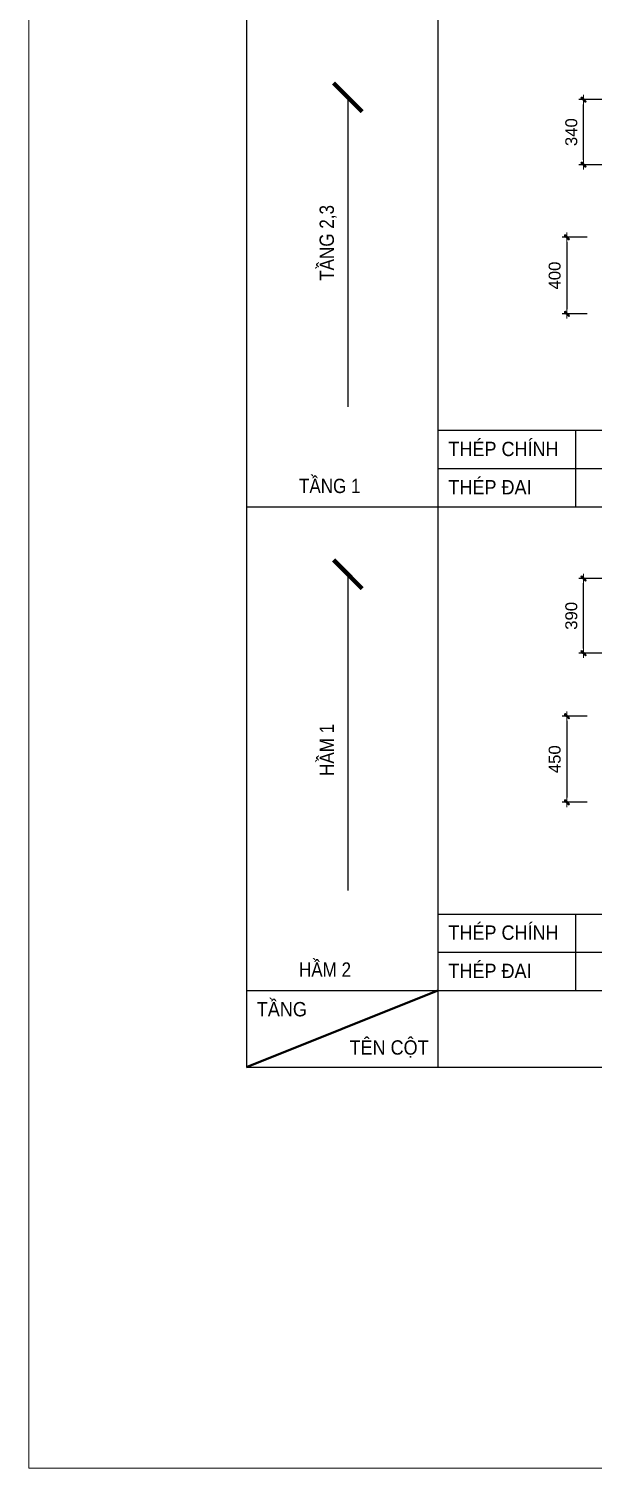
# Model space of a CAD drawing. Header units: millimetres. Extents: x -146909 to 4830753, y -683702 to -336947.
# Drawn here: x 4748595 to 4751548, y -448762 to -441240 of the extents above; entities that cross this region are included whole.
import ezdxf
from ezdxf.enums import TextEntityAlignment as Align

# ---------------------------------------------------------------- set-up
doc = ezdxf.new("R2010")
doc.units = ezdxf.units.MM
doc.header["$MEASUREMENT"] = 0
doc.layers.get('0').update_dxf_attribs({"lineweight": 9})
doc.layers.get('Defpoints').update_dxf_attribs({"color": 10, "lineweight": 0})
for name, color, linetype, lineweight in [('CDAI', 3, 'Continuous', 40), ('chunho.q', 1, 'Continuous', 13), ('DBAO', 2, 'Continuous', 13), ('KTH', 154, 'Continuous', 9), ('STICK', 1, 'Continuous', 9)]:
    doc.layers.add(name, color=color, linetype=linetype, lineweight=lineweight)
for name, color, linetype in [('DM', 1, 'Continuous'), ('TBL', 1, 'Continuous'), ('TX', 214, 'Continuous')]:
    doc.layers.add(name, color=color, linetype=linetype)
doc.styles.add('arial', font='arial.ttf', dxfattribs={"width": 0.85})
doc.styles.add('TTP-HelCon', font='arial.ttf')
doc.dimstyles.new('TTP-25', dxfattribs={"dimscale": 25, "dimtxt": 2.5, "dimasz": 1, "dimexe": 1, "dimexo": 1, "dimgap": 0.09, "dimtad": 0, "dimdec": 4, "dimrnd": 10, "dimzin": 9, "dimdsep": 46, "dimtxsty": 'TTP-HelCon', "dimblk": 'Stick', "dimcen": 0.09, "dimdle": 1.5, "dimclrd": 256, "dimclre": 256, "dimclrt": 1, "dimadec": 0, "dimazin": 0, "dimtfac": 1, "dimtdec": 4, "dimtmove": 0, "dimatfit": 3, "dimldrblk": 'ARCHTICK', "dimfxl": 1, "dimtvp": 1, "dimtolj": 1, "dimtzin": 0, "dimarcsym": 0})
doc.dimstyles.new('TTP-50', dxfattribs={"dimscale": 50, "dimtxt": 2.5, "dimasz": 1, "dimexe": 1, "dimexo": 1, "dimgap": 0.09, "dimtad": 0, "dimdec": 4, "dimzin": 9, "dimdsep": 46, "dimtxsty": 'arial', "dimblk": 'Stick', "dimcen": 0.09, "dimdle": 1.5, "dimclrd": 256, "dimclre": 256, "dimclrt": 1, "dimadec": 0, "dimazin": 0, "dimtfac": 1, "dimtdec": 4, "dimtmove": 0, "dimatfit": 3, "dimldrblk": 'ARCHTICK', "dimfxl": 1, "dimtvp": 1, "dimtolj": 1, "dimtzin": 0, "dimarcsym": 0})

# ---------------------------------------------------------------- blocks, each defined once
blk = doc.blocks.new('Stick')
at = {"layer": 'STICK'}
h = blk.add_hatch(color=256, dxfattribs=at)
edge = h.paths.add_edge_path()
edge.add_line((0.3, 0.5), (-0.5, -0.3))
edge.add_arc((-0.4, -0.4), 0.141, 135, 315)
edge.add_line((-0.3, -0.5), (0.5, 0.3))
edge.add_arc((0.4, 0.4), 0.141, 315, 495)
blk.add_line((1, 0), (-1, 0), dxfattribs=at)
blk.add_lwpolyline([(0.3, 0.5), (-0.5, -0.3, 1), (-0.3, -0.5), (0.5, 0.3, 1), (0.3, 0.5, 1)], format="xyb", dxfattribs=at)
blk = doc.blocks.new('*D1585')
at = {"layer": 'Defpoints', "color": 0, "transparency": 16777216}
for p in [(4751497.2, -444112.8), (4751680.7, -444112.8), (4751680.7, -444502.8)]:
    blk.add_point(p, dxfattribs=at)
at = {"layer": 'KTH', "lineweight": -2, "transparency": 16777216}
for p, q in [((4751655.7, -444112.8), (4751472.2, -444112.8)), ((4751497.2, -444477.8), (4751497.2, -444137.8)), ((4751655.7, -444502.8), (4751472.2, -444502.8))]:
    blk.add_line(p, q, dxfattribs=at)
at = {"layer": 'KTH', "lineweight": -2, "transparency": 16777216, "xscale": 25, "yscale": 25, "zscale": 25}
for p, rotation in [((4751497.2, -444112.8), 90), ((4751497.2, -444502.8), 270)]:
    blk.add_blockref('Stick', p, dxfattribs=dict(at, rotation=rotation))
at = {"layer": 'KTH', "color": 1, "transparency": 16777216, "insert": (4751433.3, -444307.8), "char_height": 62.5, "attachment_point": 5, "rotation": 90, "style": 'TTP-HelCon'}
blk.add_mtext('\\A1;390', dxfattribs=at)
blk = doc.blocks.new('_ArchTick')
at = {"color": 0, "linetype": 'ByBlock', "const_width": 0.15}
blk.add_lwpolyline([(-0.5, -0.5), (0.5, 0.5)], dxfattribs=at)
blk = doc.blocks.new('*D1591')
at = {"layer": 'Defpoints', "color": 0, "transparency": 16777216}
for p in [(4751540.5, -444832.1), (4751410.1, -445282.1), (4751540.5, -445282.1)]:
    blk.add_point(p, dxfattribs=at)
at = {"layer": 'KTH', "lineweight": -2, "transparency": 16777216}
for p, q in [((4751515.5, -444832.1), (4751385.1, -444832.1)), ((4751410.1, -444857.1), (4751410.1, -445257.1)), ((4751515.5, -445282.1), (4751385.1, -445282.1))]:
    blk.add_line(p, q, dxfattribs=at)
at = {"layer": 'KTH', "lineweight": -2, "transparency": 16777216, "xscale": 25, "yscale": 25, "zscale": 25}
for p, rotation in [((4751410.1, -444832.1), 90), ((4751410.1, -445282.1), 270)]:
    blk.add_blockref('Stick', p, dxfattribs=dict(at, rotation=rotation))
at = {"layer": 'KTH', "color": 1, "transparency": 16777216, "insert": (4751346.2, -445057.1), "char_height": 62.5, "attachment_point": 5, "rotation": 90, "style": 'TTP-HelCon'}
blk.add_mtext('\\A1;450', dxfattribs=at)
blk = doc.blocks.new('*D1576')
at = {"layer": 'Defpoints', "color": 0, "transparency": 16777216}
for p in [(4751497.2, -441610.1), (4751680.7, -441610.1), (4751680.7, -441950.1)]:
    blk.add_point(p, dxfattribs=at)
at = {"layer": 'KTH', "lineweight": -2, "transparency": 16777216}
for p, q in [((4751655.7, -441610.1), (4751472.2, -441610.1)), ((4751497.2, -441925.1), (4751497.2, -441635.1)), ((4751655.7, -441950.1), (4751472.2, -441950.1))]:
    blk.add_line(p, q, dxfattribs=at)
at = {"layer": 'KTH', "lineweight": -2, "transparency": 16777216, "xscale": 25, "yscale": 25, "zscale": 25}
for p, rotation in [((4751497.2, -441610.1), 90), ((4751497.2, -441950.1), 270)]:
    blk.add_blockref('Stick', p, dxfattribs=dict(at, rotation=rotation))
at = {"layer": 'KTH', "color": 1, "transparency": 16777216, "insert": (4751433.3, -441780.1), "char_height": 62.5, "attachment_point": 5, "rotation": 90, "style": 'TTP-HelCon'}
blk.add_mtext('\\A1;340', dxfattribs=at)
blk = doc.blocks.new('*D1582')
at = {"layer": 'Defpoints', "color": 0, "transparency": 16777216}
for p in [(4751540.5, -442329.5), (4751410.1, -442729.5), (4751540.5, -442729.5)]:
    blk.add_point(p, dxfattribs=at)
at = {"layer": 'KTH', "lineweight": -2, "transparency": 16777216}
for p, q in [((4751515.5, -442329.5), (4751385.1, -442329.5)), ((4751410.1, -442354.5), (4751410.1, -442704.5)), ((4751515.5, -442729.5), (4751385.1, -442729.5))]:
    blk.add_line(p, q, dxfattribs=at)
at = {"layer": 'KTH', "lineweight": -2, "transparency": 16777216, "xscale": 25, "yscale": 25, "zscale": 25}
for p, rotation in [((4751410.1, -442329.5), 90), ((4751410.1, -442729.5), 270)]:
    blk.add_blockref('Stick', p, dxfattribs=dict(at, rotation=rotation))
at = {"layer": 'KTH', "color": 1, "transparency": 16777216, "insert": (4751346.2, -442529.5), "char_height": 62.5, "attachment_point": 5, "rotation": 90, "style": 'TTP-HelCon'}
blk.add_mtext('\\A1;400', dxfattribs=at)

msp = doc.modelspace()

# ---------------------------------------------------------------- linework, layer by layer
at = {"layer": 'CDAI', "color": 214}
msp.add_line((4749733.95732, -446665.96056), (4750733.95732, -446265.96056), dxfattribs=at)
at = {"layer": 'DBAO', "color": 1}
msp.add_lwpolyline([(4765344.9865, -448761.98892), (4748594.9865, -448761.98892), (4748594.9865, -434761.98892), (4765344.9865, -434761.98892)], close=True, dxfattribs=at)
at = {"layer": 'TBL'}
for p, q in [((4749733.95732, -436155.22961), (4749733.95732, -446665.96056)), ((4750733.95732, -436155.22961), (4750733.95732, -446665.96056)), ((4750733.95732, -443338.27783), (4761242.52726, -443338.27783)), ((4751455.55145, -443338.27783), (4751455.55145, -443738.27783)), ((4749733.95732, -443738.27783), (4761242.52726, -443738.27783)), ((4750733.95732, -445865.96056), (4761242.52726, -445865.96056)), ((4751455.55145, -445865.96056), (4751455.55145, -446265.96056)), ((4749733.95732, -446265.96056), (4761242.52726, -446265.96056)), ((4749733.95732, -446665.96056), (4764388.28073, -446665.96056))]:
    msp.add_line(p, q, dxfattribs=at)
at = {"layer": 'TBL', "color": 8}
for p, q in [((4750733.95732, -443538.27783), (4761242.52726, -443538.27783)), ((4750733.95732, -446065.96056), (4761242.52726, -446065.96056))]:
    msp.add_line(p, q, dxfattribs=at)

# ---------------------------------------------------------------- texts
at = {"layer": 'chunho.q', "color": 1, "style": 'arial', "width": 0.85}
for s, p in [('TẦNG 2,3', (4750191.28971, -442556.80663)), ('HẦM 1', (4750191.28971, -445144.18274))]:
    msp.add_text(s, height=75, rotation=90, dxfattribs=at).set_placement(p)
for s, p in [('TẦNG 1', (4750008.60231, -443666.27783)), ('HẦM 2', (4750008.60231, -446193.96056))]:
    msp.add_text(s, height=75, dxfattribs=at).set_placement(p)
at = {"layer": 'TX', "color": 2, "style": 'arial', "width": 0.9}
for s, p in [('THÉP CHÍNH', (4750790.2161, -443435.59344)), ('THÉP ĐAI', (4750790.2161, -443635.59344)), ('THÉP CHÍNH', (4750790.2161, -445963.27618)), ('THÉP ĐAI', (4750790.2161, -446163.27618)), ('TẦNG', (4749787.90339, -446363.27618)), ('TÊN CỘT', (4750272.84196, -446563.27618))]:
    msp.add_text(s, height=75, dxfattribs=at).set_placement(p, align=Align.MIDDLE_LEFT)

# ---------------------------------------------------------------- dimensions: what is measured, and where the dimension line sits
at = {"layer": 'KTH'}
for base, p1, p2, picture, middle in [((4751497.19117, -441610.11097), (4751680.71473, -441950.11097), (4751680.71473, -441610.11097), '*D1576', (4751433.32691, -441780.11097)), ((4751410.05998, -442729.46009), (4751540.51348, -442329.46009), (4751540.51348, -442729.46009), '*D1582', (4751346.23835, -442529.46009)), ((4751497.19117, -444112.79371), (4751680.71473, -444502.79371), (4751680.71473, -444112.79371), '*D1585', (4751433.32691, -444307.79371)), ((4751410.05998, -445282.14283), (4751540.51348, -444832.14283), (4751540.51348, -445282.14283), '*D1591', (4751346.23835, -445057.14283))]:
    dim = msp.add_linear_dim(base=base, p1=p1, p2=p2, angle=90, dimstyle='TTP-25', dxfattribs=at)
    dim.commit()
    dim.dimension.update_dxf_attribs({"geometry": picture, "text_midpoint": middle})

# ---------------------------------------------------------------- leaders
at = {"layer": 'DM'}
for points in [[(4750264.52039, -441598.21456), (4750264.52039, -443215.13405)], [(4750264.52039, -444090.64681), (4750264.52039, -445742.81678)]]:
    msp.add_leader(points, dimstyle='TTP-50', override={"dimasz": 3, "dimgap": 0.09, "dimtad": 0}, dxfattribs=at)

doc.saveas('drawing.dxf')
